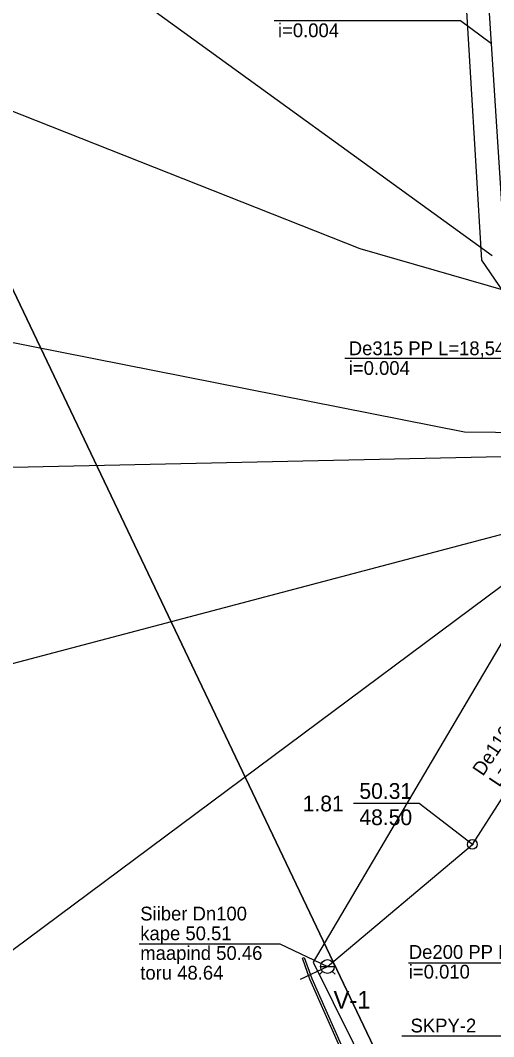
# Model space of a CAD drawing. Extents: x 641418 to 641995, y 6455050 to 6455906.
# Drawn here: x 641718.5 to 641742.5, y 6455386.5 to 6455438 of the extents above; entities that cross this region are included whole.
import ezdxf

# ---------------------------------------------------------------- set-up
doc = ezdxf.new("R2010")
doc.units = 0
for name, color, linetype in [('ABIJOONIS', 7, 'Continuous'), ('KAEVUNR', 7, 'Continuous'), ('KOORDPUNKT', 7, 'Continuous'), ('MOOTPIIR', 7, 'Continuous'), ('PIIR', 7, 'Continuous'), ('SKTRASS', 7, 'Continuous'), ('TEE', 7, 'Continuous'), ('VKAEV', 7, 'Continuous'), ('VTRASS', 7, 'Continuous')]:
    doc.layers.add(name, color=color, linetype=linetype)

msp = doc.modelspace()

# ---------------------------------------------------------------- linework, layer by layer
at = {"layer": 'ABIJOONIS'}
for p, q in [((641686.921, 6455466.304), (641742.407, 6455426.096)), ((641749.697, 6455416.03), (641680.958, 6455414.549)), ((641745.546, 6455411.329), (641698.153, 6455376.04))]:
    msp.add_line(p, q, dxfattribs=at)
for points in [[(641681.965, 6455447.698), (641735.696, 6455426.456), (641759.726, 6455419.528)], [(641681.163, 6455428.985), (641740.99, 6455417.153), (641758.267, 6455416.979)], [(641683.302, 6455396.228), (641744.563, 6455412.404), (641764.497, 6455414.175)]]:
    msp.add_lwpolyline(points, dxfattribs=at)
at = {"layer": 'KOORDPUNKT'}
msp.add_lwpolyline([(641741.399, 6455396.237), (641738.702, 6455398.308), (641735.369, 6455398.308)], dxfattribs=at)
for radius in [0.25, 0.025, 0.0221, 0.0191, 0.0161, 0.0132, 0.0102, 0.00726, 0.0043]:
    msp.add_circle((641741.399, 6455396.237), radius, dxfattribs=at)
at = {"layer": 'MOOTPIIR'}
msp.add_lwpolyline([(641740.429, 6455449.712), (641741.867, 6455425.857), (641748.057, 6455416.822), (641750.516, 6455414.114), (641749.187, 6455411.979), (641746.333, 6455412.328), (641733.327, 6455390.258), (641738.413, 6455379.994), (641731.12, 6455377.794), (641732.506, 6455374.781), (641744.32, 6455379.904), (641747.032, 6455380.748), (641748.78, 6455377.312), (641751.312, 6455378.276), (641749.685, 6455381.712), (641752.216, 6455383.34), (641764.331, 6455398.047), (641765.959, 6455397.203), (641767.224, 6455398.89), (641769.997, 6455412.151), (641776.989, 6455409.74), (641786.995, 6455406.907), (641784.945, 6455399.493), (641792.359, 6455399.433)], dxfattribs=at)
at = {"layer": 'PIIR'}
msp.add_lwpolyline([(641550.26, 6455712.24), (641647.32, 6455553.61), (641652.56, 6455553.16), (641660.8, 6455541.98), (641683.62, 6455533.75), (641665.13, 6455522.89), (641700.5, 6455461.26), (641736.91, 6455384.88), (641759.05, 6455335.91), (641773.87, 6455302.37), (641787.72, 6455272.9)], dxfattribs=at)
msp.add_lwpolyline([(641736.91, 6455384.88), (641700.5, 6455461.26), (641665.13, 6455522.89), (641683.62, 6455533.75), (641691.33, 6455530.97), (641749.64, 6455509.86), (641756.44, 6455528.66), (641803.46, 6455511.64), (641903.43, 6455476.03), (641919.05, 6455470.43), (641879.75, 6455346.68), (641861.55, 6455312.83), (641838.71, 6455290.68), (641836.93, 6455300.27), (641824.51, 6455322.02), (641822.23, 6455327.02), (641828.17, 6455329.77), (641808.99, 6455364.7), (641790.87, 6455357.51), (641759.05, 6455335.91)], close=True, dxfattribs=at)
at = {"layer": 'SKTRASS'}
msp.add_line((641743.085, 6455425.846), (641741.636, 6455448.113), dxfattribs=at)
for points in [[(641731.343, 6455438.014), (641740.788, 6455438.014), (641742.369, 6455436.847)], [(641734.935, 6455420.888), (641744.381, 6455420.888), (641748.521, 6455423.92)], [(641738.159, 6455390.235), (641747.605, 6455390.235), (641750.366, 6455388.803)], [(641737.816, 6455386.533), (641744.878, 6455386.533), (641749.557, 6455388.699)]]:
    msp.add_lwpolyline(points, dxfattribs=at)
at = {"layer": 'TEE'}
for points in [[(641732.776, 6455390.462), (641732.87, 6455390.499), (641733.247, 6455389.441), (641739.341, 6455375.68), (641739.803, 6455374.8), (641741.073, 6455373.208), (641742.8, 6455372.299), (641744.713, 6455372.228), (641753.356, 6455373.426)], [(641753.375, 6455373.277), (641744.743, 6455372.102), (641742.779, 6455372.146), (641740.935, 6455373.046), (641739.718, 6455374.746), (641739.251, 6455375.636), (641733.154, 6455389.404), (641732.776, 6455390.462)]]:
    msp.add_lwpolyline(points, dxfattribs=at)
at = {"layer": 'VKAEV'}
for p, q in [((641733.797, 6455389.793), (641733.657, 6455389.653)), ((641733.694, 6455390.04), (641734.394, 6455390.04)), ((641734.291, 6455389.793), (641734.431, 6455389.653))]:
    msp.add_line(p, q, dxfattribs=at)
msp.add_lwpolyline([(641724.497, 6455391.195), (641731.627, 6455391.195), (641734.044, 6455390.04)], dxfattribs=at)
msp.add_circle((641734.044, 6455390.04), 0.35, dxfattribs=at)
at = {"layer": 'VTRASS'}
for points in [[(641734.044, 6455390.04), (641741.399, 6455396.237), (641746.596, 6455404.322), (641752.764, 6455413.973), (641756.628, 6455419.926), (641758.124, 6455423.054)], [(641732.684, 6455389.401), (641734.044, 6455390.04)]]:
    msp.add_lwpolyline(points, dxfattribs=at)

# ---------------------------------------------------------------- texts
at = {"layer": 'KAEVUNR'}
msp.add_text('V-1', height=0.9, dxfattribs=at).set_placement((641734.356, 6455387.901))
at = {"layer": 'KOORDPUNKT'}
for s, p in [('50.31', (641735.667, 6455398.544)), ('1.81', (641732.79, 6455397.909)), ('48.50', (641735.667, 6455397.211))]:
    msp.add_text(s, height=0.8, dxfattribs=at).set_placement(p)
at = {"layer": 'SKTRASS'}
for s, p in [('i=0.004', (641731.536, 6455437.172)), ('De315 PP L=18,54m', (641735.129, 6455421.046)), ('i=0.004', (641735.129, 6455420.046)), ('De200 PP L=1,82m', (641738.174, 6455390.431)), ('i=0.010', (641738.174, 6455389.431)), ('SKPY-2', (641738.263, 6455386.698))]:
    msp.add_text(s, height=0.7, dxfattribs=at).set_placement(p)
at = {"layer": 'VKAEV'}
for s, p in [('Siiber Dn100', (641724.552, 6455392.377)), ('kape 50.51', (641724.552, 6455391.377)), ('maapind 50.46', (641724.552, 6455390.377)), ('toru 48.64', (641724.552, 6455389.377))]:
    msp.add_text(s, height=0.7, dxfattribs=at).set_placement(p)
at = {"layer": 'VTRASS'}
for s, p in [('De110 PE', (641741.937, 6455399.659)), ('L=41,25m', (641742.769, 6455399.103))]:
    msp.add_text(s, height=0.7, rotation=56.2445, dxfattribs=at).set_placement(p)

doc.saveas('drawing.dxf')
